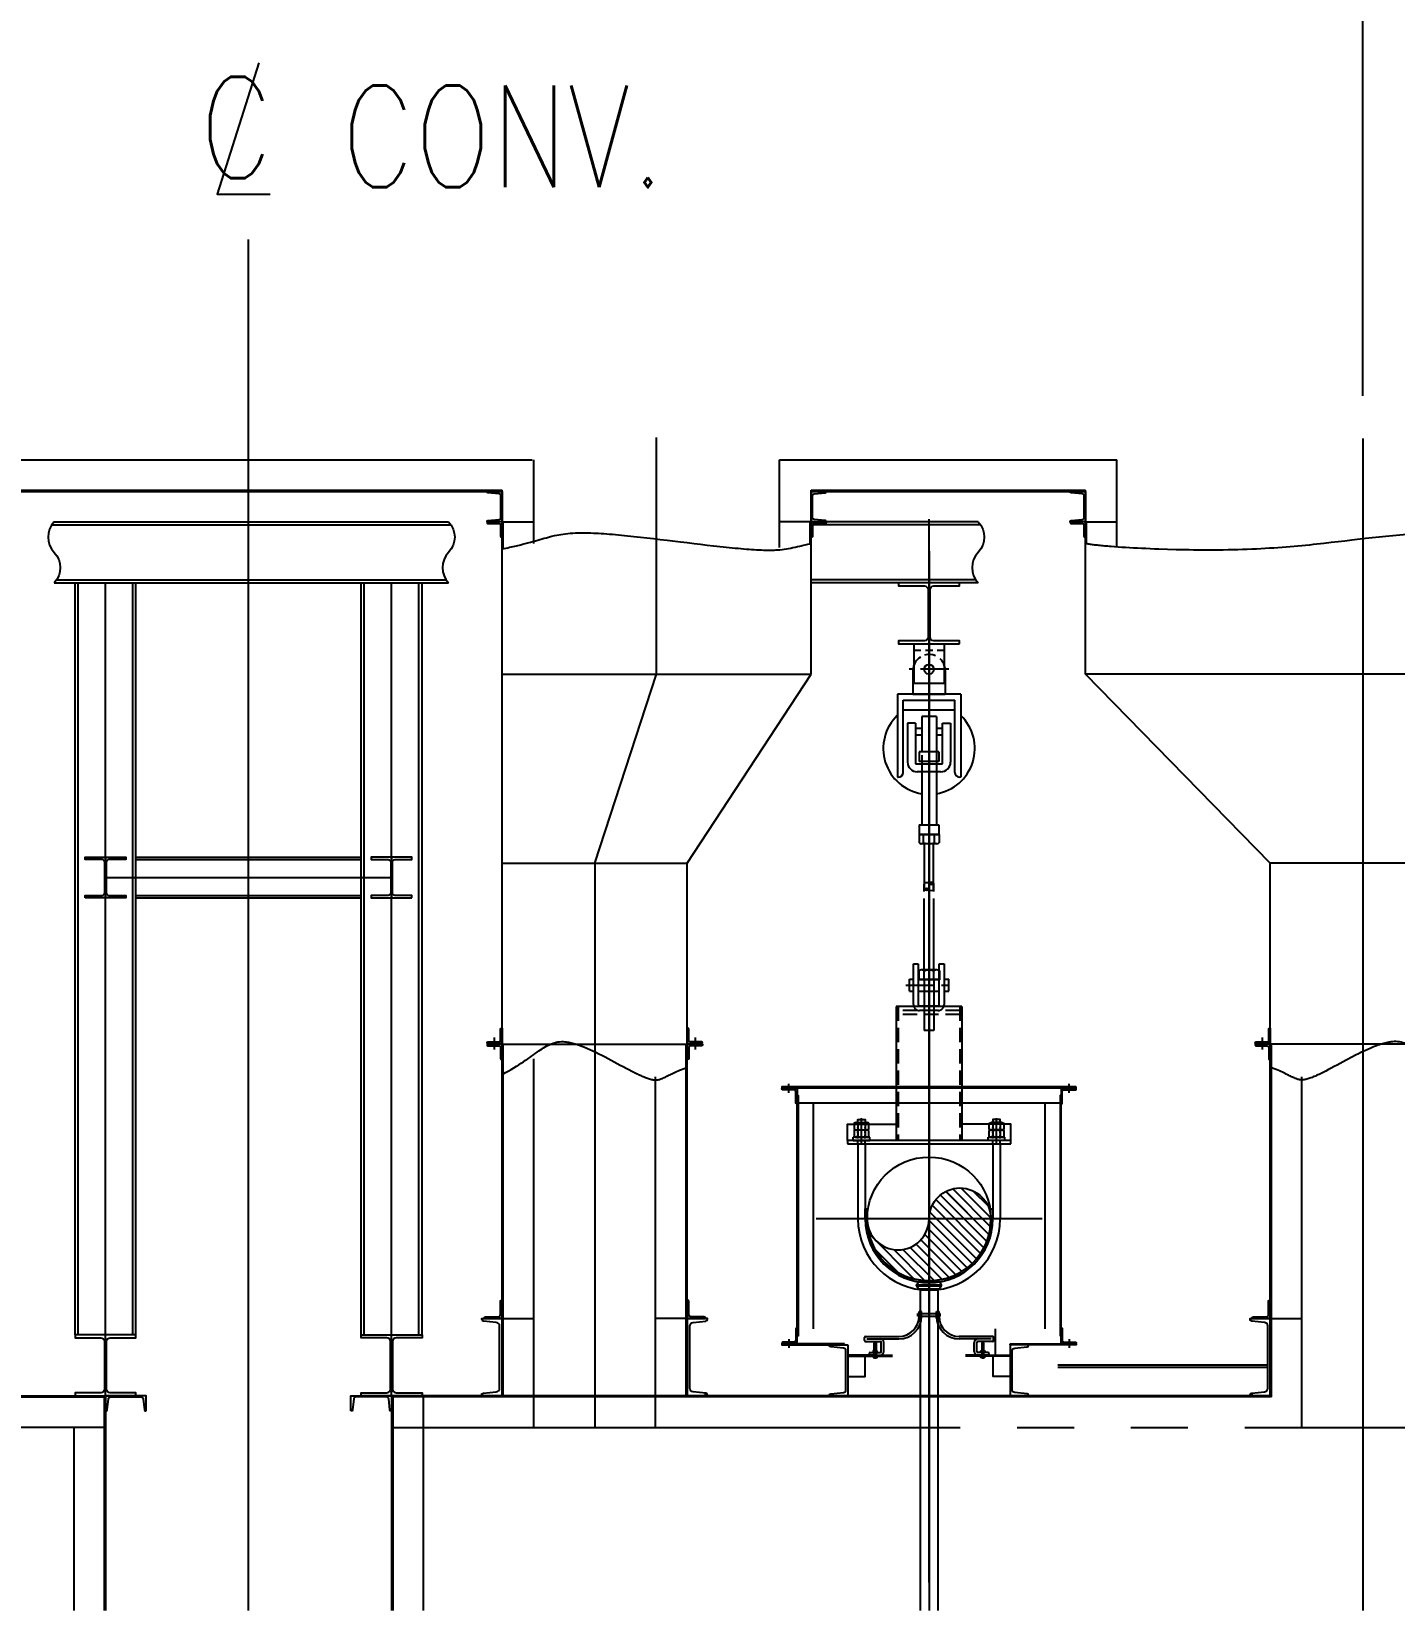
# Model space of a CAD drawing. Header units: millimetres. Extents: x 0 to 134087, y -49114 to 20834.
# Drawn here: x 87851 to 88689, y -39857 to -38886 of the extents above; entities that cross this region are included whole.
import ezdxf
from ezdxf.enums import TextEntityAlignment as Align

# ---------------------------------------------------------------- set-up
doc = ezdxf.new("R2010")
doc.units = ezdxf.units.MM
doc.header["$LTSCALE"] = 35
for name, pattern in [('CENTER', [7, 4, -1, 1, -1]), ('JNK-CENTER', [34, 30, -1.5, 1, -1.5]), ('JNK-HIDDEN', [3, 2, -1]), ('JNK-PHANTOM', [15, 10, -1, 1, -1, 1, -1]), ('PHA', [30, 20, -2, 2, -2, 2, -2])]:
    doc.linetypes.add(name, pattern=pattern)
for name, color, linetype in [('C', 1, 'CENTER'), ('CEN-R', 1, 'JNK-CENTER'), ('CON-C', 4, 'Continuous'), ('CON-G', 3, 'Continuous'), ('CON-W', 7, 'Continuous'), ('CON-Y', 2, 'Continuous'), ('CONT-Y', 2, 'Continuous'), ('Dim-W', 7, 'Continuous'), ('HID-Y', 2, 'JNK-HIDDEN'), ('PAN-W', 6, 'PHA'), ('PHA-M', 6, 'JNK-PHANTOM'), ('PHA-W', 7, 'JNK-PHANTOM'), ('REF-R', 2, 'JNK-PHANTOM'), ('rev-1', 2, 'Continuous'), ('STL-OBJT', 7, 'Continuous'), ('TXT-Y', 2, 'Continuous')]:
    doc.layers.add(name, color=color, linetype=linetype)
doc.layers.add('CONT-G', color=3, linetype='Continuous', lineweight=25)
doc.styles.add('SIMPLEX', font='simplex.shx', dxfattribs={"width": 0.8})

# ---------------------------------------------------------------- blocks, each defined once
blk = doc.blocks.new('pipesece')
at = {"layer": 'CON-W'}
blk.add_lwpolyline([(0.5, 0, 0.44), (0, 0, -0.44), (-0.5, 0, -0.44), (0, 0)], format="xyb", dxfattribs=at)
blk.add_lwpolyline([(-0.45, 0, 0.31383), (0, 0, 0.31383)], format="xyb", close=True, dxfattribs=at)
blk = doc.blocks.new('A$C59B53160')
at = {"layer": 'PHA-M'}
for p, q in [((-23.6, 235.8, -596.2), (-23.6, 659.9, -596.2)), ((23.6, 235.8, -596.2), (23.6, 659.9, -596.2)), ((38.4, 235.8, -596.2), (-38.4, 235.8, -596.2)), ((-50.8, 229.2, -596.2), (-50.8, 186.1, -596.2)), ((-50.8, 186.1, -596.2), (50.8, 186.1, -596.2)), ((-23.7, 186.1, -596.2), (-23.7, 229.2, -596.2)), ((-23.7, 186.1, -596.2), (-23.7, -63.4, -596.2)), ((23.7, 186.1, -596.2), (23.7, 229.2, -596.2)), ((23.7, 186.1, -596.2), (23.7, -63.4, -596.2)), ((50.8, 229.2, -596.2), (50.8, 186.1, -596.2)), ((-23.7, -63.4, -596.2), (23.7, -63.4, -596.2))]:
    blk.add_line(p, q, dxfattribs=at)
for centre, radius, start, end in [((-37.3, 218.6, -596.2), 17.2, 38.08711, 141.91289), ((0, 189.6, -596.2), 46.2, 59.10912, 120.89088), ((37.3, 218.6, -596.2), 17.2, 38.08711, 141.91289)]:
    blk.add_arc(centre, radius, start, end, dxfattribs=at)
at = {"layer": 'PHA-W', "xscale": 47.25751289335312, "yscale": 47.25751289335312, "zscale": 47.25751289335312}
blk.add_blockref('pipesece', (0, 659.9, -596.2), dxfattribs=at)
blk = doc.blocks.new('pipesec')
at = {"layer": 'CON-W'}
for p, q in [((0.121, 0.485), (0.485, 0.121)), ((0.244, 0.437), (0.437, 0.244)), ((0.248, 0.284), (0.499, 0.033)), ((0.23, 0.153), (0.489, -0.105)), ((0.247, 0.211), (0.498, -0.041)), ((0.012, 0), (0.36, -0.347)), ((0.075, 0.011), (0.394, -0.308)), ((0.126, 0.034), (0.425, -0.264)), ((0.169, 0.066), (0.451, -0.216)), ((0.204, 0.105), (0.473, -0.163)), ((-0.193, -0.092), (0.181, -0.466)), ((-0.156, -0.055), (0.232, -0.443)), ((-0.111, -0.026), (0.279, -0.415)), ((-0.056, -0.006), (0.321, -0.383)), ((-0.243, -0.191), (0.063, -0.496)), ((-0.223, -0.136), (0.125, -0.484)), ((-0.25, -0.258), (-0.008, -0.5)), ((-0.227, -0.355), (-0.105, -0.477))]:
    blk.add_line(p, q, dxfattribs=at)
blk.add_lwpolyline([(0, 0.5, -1), (0, 0, 1), (0, -0.5, 1)], format="xyb", dxfattribs=at)
blk = doc.blocks.new('A$C3B5754AF')
at = {"layer": 'CON-G'}
for p, q in [((-81.1, 32), (-27.5, 32)), ((-72.3, 28.6), (-72.3, -0.6)), ((-36.3, 28.6), (-36.3, -0.6)), ((-81.1, -4), (-27.5, -4)), ((-81.1, -4), (-27.5, -4)), ((-81.1, -40), (-27.5, -40)), ((-72.3, -7.4), (-72.3, -36.6)), ((-36.3, -7.4), (-36.3, -36.6))]:
    blk.add_line(p, q, dxfattribs=at)
for points in [[(-18.3, 28.6, 0.372659), (-36.3, 28.6, 0.186242), (-72.3, 28.6, 0.372659), (-90.3, 28.6), (-90.3, -0.6, 0.372659), (-72.3, -0.6, 0.186242), (-36.3, -0.6, 0.372659), (-18.3, -0.6)], [(-18.3, -7.4, 0.372659), (-36.3, -7.4, 0.186242), (-72.3, -7.4, 0.372659), (-90.3, -7.4), (-90.3, -36.6, 0.372659), (-72.3, -36.6, 0.186242), (-36.3, -36.6, 0.372659), (-18.3, -36.6)]]:
    blk.add_lwpolyline(points, format="xyb", close=True, dxfattribs=at)
blk = doc.blocks.new('A$C4ECB5571')
at = {"layer": 'CON-W', "color": 3}
for p, q in [((140, 128), (-188, 128)), ((-188, 64), (-188, 128)), ((-188, 64), (140, 64)), ((140, 64), (140, 128))]:
    blk.add_line(p, q, dxfattribs=at)
blk.add_lwpolyline([(-96, 416), (-96, 480), (48, 480), (48, 416)], dxfattribs=at)
at = {"layer": 'Dim-W', "color": 1}
for p, q in [((-24, 0), (-24, 501)), ((-24, 56), (-24, 480))]:
    blk.add_line(p, q, dxfattribs=at)
at = {"layer": 'HID-Y', "color": 2}
for points in [[(-96, 0), (-96, 320)], [(48, 0), (48, 320)]]:
    blk.add_lwpolyline(points, dxfattribs=at)
at = {"layer": 'CON-W', "xscale": 4, "yscale": 4, "zscale": 4}
blk.add_blockref('A$C3B5754AF', (193, 288), dxfattribs=at)
blk = doc.blocks.new('A$C31321E1F')
at = {"layer": 'C'}
blk.add_line((-114.5, 1150.4), (119.8, 1150.4), dxfattribs=at)
at = {"layer": 'CEN-R'}
for p, q in [((0, 1280.4), (0, -582.1)), ((397.9, 0), (-397.9, 0)), ((0, -450.9), (0, -555.9)), ((0, -450.9), (0, -555.9))]:
    blk.add_line(p, q, dxfattribs=at)
at = {"layer": 'CON-W', "color": 3}
for p, q in [((402.2, 386.2), (-402.2, 386.2)), ((-402.2, 386.2), (-402.2, 370.2)), ((-402.2, 370.2), (402.2, 370.2)), ((-350.2, 370.2), (-350.2, 0)), ((-314.2, 370.2), (-314.2, 0)), ((314.2, 370.2), (314.2, 0)), ((350.2, 370.2), (350.2, 0)), ((402.2, 370.2), (402.2, 386.2)), ((-314.2, 0), (-314.2, 50)), ((-314.2, 50), (-304.7, 50)), ((-304.7, 50), (-304.7, 0))]:
    blk.add_line(p, q, dxfattribs=at)
at = {"layer": 'CON-W'}
blk.add_line((-338.2, 370.2), (-314.2, 370.2), dxfattribs=at)
at = {"layer": 'CON-W', "color": 3}
for points in [[(-402.2, 386.2), (-402.2, 466.2), (-161.9, 466.2)], [(402.2, 386.2), (402.2, 466.2), (161.9, 466.2)], [(304.7, 0), (304.7, 50), (314.2, 50), (314.2, 0)]]:
    blk.add_lwpolyline(points, dxfattribs=at)
at = {"layer": 'CON-W'}
blk.add_circle((0, 0), 304.7, dxfattribs=at)
blk.add_circle((0, 0), 304.7, dxfattribs=at)
at = {"layer": 'CON-W', "color": 3}
for radius in [350.2, 314.2, 304.7]:
    blk.add_arc((0, 0), radius, 180, 0, dxfattribs=at)
at = {"layer": 'CONT-G'}
for p, q in [((-161.9, 1045.4), (-161.9, 386.2)), ((161.9, 1045.4), (-161.9, 1045.4)), ((161.9, 1045.4), (161.9, 386.2))]:
    blk.add_line(p, q, dxfattribs=at)
at = {"layer": 'HID-Y', "color": 2}
for p, q in [((-151.6, 1045.4), (-151.6, 386.2)), ((151.6, 1025.4), (-151.6, 1025.4)), ((151.6, 1045.4), (151.6, 386.2)), ((151.6, 1005.4), (-151.6, 1005.4))]:
    blk.add_line(p, q, dxfattribs=at)
at = {"layer": 'PAN-W'}
for p, q in [((-96.9, 1180.4), (-76.9, 1180.4)), ((-96.9, 1120.4), (-96.9, 1180.4)), ((-52.9, 1180.4), (50, 1180.4)), ((74, 1180.4), (96.9, 1180.4)), ((96.9, 1120.4), (96.9, 1180.4)), ((-96.9, 1120.4), (-76.9, 1120.4)), ((-52.9, 1120.4), (50, 1120.4)), ((74, 1120.4), (96.9, 1120.4))]:
    blk.add_line(p, q, dxfattribs=at)
blk.add_lwpolyline([(-52.9, 1055.4, 0.414214), (-46.9, 1049.4), (44, 1049.4, 0.414214), (50, 1055.4), (50, 1255.4), (74, 1255.4), (74, 1055.4, -0.414214), (44, 1025.4), (-46.9, 1025.4, -0.414214), (-76.9, 1055.4), (-76.9, 1255.4), (-52.9, 1255.4)], format="xyb", close=True, dxfattribs=at)
at = {"xscale": -609.4, "yscale": 609.4, "zscale": 609.4, "rotation": 90}
blk.add_blockref('pipesec', (0, 0), dxfattribs=at)
at = {"layer": 'CON-W', "yscale": 0.25, "zscale": 0.25}
for p, xscale in [((-326.2, 370.2), 0.25), ((326.2, 370.2), -0.25)]:
    blk.add_blockref('A$C4ECB5571', p, dxfattribs=dict(at, xscale=xscale))
blk = doc.blocks.new('SP-FE2')
at = {"color": 1, "linetype": 'CENTER'}
blk.add_line((97.4, -104.1), (-97.6, -104.1), dxfattribs=at)
at = {"layer": 'CEN-R'}
blk.add_line((0, 58), (0, -1229), dxfattribs=at)
at = {"layer": 'CON-Y'}
blk.add_circle((-0.1, -104.1), 23.8, dxfattribs=at)
for start, end in [(133.81816, 260.83148), (279.1699, 46.18184)]:
    blk.add_arc((0, -494.1), 225.5, start, end, dxfattribs=at)
at = {"layer": 'CONT-Y'}
for p, q in [((-75, 20.9), (-75, -173)), ((-75, 20.9), (75, 20.9)), ((75, 20.9), (75, -173)), ((-40.3, -11.3), (-75, -11.3)), ((18.1, -11.3), (-17.5, -11.3)), ((75, -11.3), (40, -11.3)), ((-79.5, -110.9), (-79.5, -226.9)), ((79.5, -110.9), (79.5, -226.9)), ((156.1, -226.9), (-156.1, -226.9)), ((-156.1, -226.9), (-156.1, -635.6)), ((-79.5, -226.9), (79.5, -226.9)), ((-75, -173), (75, -173)), ((156.1, -226.9), (156.1, -635.6)), ((-127.4, -255.9), (127.4, -255.9)), ((-127.4, -611.6), (-127.4, -255.9)), ((-127.4, -303.9), (127.4, -303.9)), ((127.4, -611.6), (127.4, -255.9)), ((-105.8, -370.1), (-105.8, -561)), ((-66.7, -370.1), (-105.8, -370.1)), ((-66.7, -370.1), (-66.7, -569.1)), ((35.9, -336.4), (-35.9, -336.4)), ((-35.9, -336.4), (-35.9, -510.3)), ((35.9, -336.4), (35.9, -510.3)), ((66.7, -569.1), (66.7, -370.1)), ((66.7, -370.1), (105.8, -370.1)), ((105.8, -370.1), (105.8, -561)), ((-66.7, -394), (-35.9, -394)), ((-66.7, -427.5), (-35.9, -427.5)), ((35.9, -394), (66.7, -394)), ((35.9, -427.5), (66.7, -427.5)), ((47.9, -510.3), (-47.9, -510.3)), ((-47.9, -510.3), (-47.9, -558.2)), ((-35.9, -526.6), (-35.9, -869)), ((35.9, -499), (35.9, -869)), ((47.9, -510.3), (47.9, -558.2)), ((-66.7, -569.1), (66.7, -569.1)), ((57.9, -608.9), (-57.9, -608.9)), ((47.9, -558.2), (-47.9, -558.2)), ((-35.9, -558.2), (-35.9, -569.1)), ((-35.9, -608.9), (-35.9, -869)), ((35.9, -558.2), (35.9, -569.1)), ((35.9, -608.9), (35.9, -869)), ((-156.1, -635.6), (-151.4, -635.6)), ((156.1, -635.6), (151.4, -635.6)), ((49, -916.9), (-49, -916.9)), ((-49, -916.9), (-49, -957.6)), ((-47.9, -869), (47.9, -869)), ((-47.9, -869), (-47.9, -916.9)), ((-47.9, -916.9), (47.9, -916.9)), ((-27, -957.6), (-27, -916.9)), ((27, -957.6), (27, -916.9)), ((47.9, -869), (47.9, -916.9)), ((49, -916.9), (49, -957.6)), ((38, -963.2), (-38, -963.2)), ((25.6, -963.2), (-25.6, -963.2)), ((-22.2, -1186.9), (-22.2, -963.2)), ((22.2, -1186.9), (22.2, -963.2))]:
    blk.add_line(p, q, dxfattribs=at)
for centre, radius, start, end in [((0, -110.9), 79.5, 146.99817, 180), ((0, -110.9), 79.5, 122.59536, 146.99817), ((0, -110.9), 79.5, 66.30972, 106.00822), ((0, -110.9), 79.5, 33.00183, 46.57738), ((0, -110.9), 79.5, 0, 33.00183), ((-151.4, -611.6), 24, 270, 0), ((-57.9, -561), 47.9, 180, 270), ((57.9, -561), 47.9, 270, 0), ((151.4, -611.6), 24, 180, 270), ((-38, -949.6), 13.6, 216.07813, 323.92187), ((0, -894.9), 68.3, 246.67488, 293.32512), ((38, -949.6), 13.6, 216.07813, 323.92187)]:
    blk.add_arc(centre, radius, start, end, dxfattribs=at)
blk.add_ellipse((-11.1, -1186.9), major_axis=(-11.1, 0), ratio=0.480082, dxfattribs=at)
blk.add_ellipse((11.1, -1186.9), major_axis=(11.1, 0), ratio=0.480082, start_param=3.141593, end_param=6.283185, dxfattribs=at)
blk = doc.blocks.new('A$C1C12395C')
at = {"layer": 'CEN-R'}
blk.add_line((0, 0), (0, 44.4), dxfattribs=at)
at = {"layer": 'CONT-G'}
for p, q in [((-61.1, 24.3), (-46.8, 44.4)), ((-61.1, 19.3), (-61.1, 24.3)), ((-61.1, 24.3), (61.1, 24.3)), ((-61.1, 19.3), (61.1, 19.3)), ((-61.1, 19.3), (-51, 5)), ((-44.4, 0), (-51, 5)), ((-51, 5), (51, 5)), ((-46.8, 44.4), (46.8, 44.4)), ((-44.4, 0), (44.4, 0)), ((44.4, 0), (51, 5)), ((61.1, 24.3), (46.8, 44.4)), ((61.1, 19.3), (51, 5)), ((61.1, 19.3), (61.1, 24.3))]:
    blk.add_line(p, q, dxfattribs=at)
blk = doc.blocks.new('seal boots-1')
at = {"layer": 'CEN-R'}
for p, q in [((-265, -146.2), (-265, -233.6)), ((265, -146.2), (265, -233.6))]:
    blk.add_line(p, q, dxfattribs=at)
at = {"layer": 'CON-C'}
for p, q in [((-55, -22.9), (-55, -10.4)), ((-55, -10.4), (55, -10.4)), ((-55, -22.9), (55, -22.9)), ((55, -22.9), (55, -10.4))]:
    blk.add_line(p, q, dxfattribs=at)
at = {"layer": 'CON-G'}
for p, q in [((-49, -23), (-49, 0)), ((-36.5, 0), (-49, 0)), ((-36.5, -35.5), (-36.5, 0)), ((36.5, -35.5), (36.5, 0)), ((36.5, 0), (49, 0)), ((49, -23), (49, 0)), ((-318, -143), (-318, -128)), ((-313, -123), (-149, -123)), ((-313, -148), (-240, -148)), ((-305.5, -135.5), (-149, -135.5)), ((-235, -197.4), (-235, -153)), ((-222.5, -197.4), (-222.5, -153)), ((313, -123), (149, -123)), ((305.5, -135.5), (149, -135.5)), ((222.5, -197.4), (222.5, -153)), ((235, -197.4), (235, -153)), ((313, -148), (240, -148)), ((318, -143), (318, -128)), ((-260, -214.9), (-400, -214.9)), ((-290, -202.4), (-240, -202.4)), ((-272.4, -192.4), (-257.6, -192.4)), ((-272.4, -202.4), (-257.6, -202.4)), ((-257.6, -226.9), (-272.4, -226.9)), ((-260, -155.9), (-270, -155.9)), ((-270, -193.3), (-270, -201.5)), ((-260, -193.3), (-260, -201.5)), ((290, -202.4), (240, -202.4)), ((272.4, -192.4), (257.6, -192.4)), ((272.4, -202.4), (257.6, -202.4)), ((257.6, -226.9), (272.4, -226.9)), ((260, -155.9), (270, -155.9)), ((260, -193.3), (260, -201.5)), ((260, -214.9), (400, -214.9)), ((270, -193.3), (270, -201.5))]:
    blk.add_line(p, q, dxfattribs=at)
at = {"layer": 'CON-G', "color": 7}
for points in [[(-270, -216.6), (-269, -214.9), (-269, -154.9)], [(-260, -216.6), (-261, -214.9), (-261, -154.9)], [(260, -216.6), (261, -214.9), (261, -154.9)], [(270, -216.6), (269, -214.9), (269, -154.9)]]:
    blk.add_lwpolyline(points, dxfattribs=at)
at = {"layer": 'CON-G'}
for points in [[(-270, -226), (-270, -155.9), (-269, -154.9), (-261, -154.9), (-260, -155.9), (-260, -226)], [(270, -226), (270, -155.9), (269, -154.9), (261, -154.9), (260, -155.9), (260, -226)], [(-400, -219.9), (-180, -219.9)], [(-400, -319.9), (-315, -319.9), (-315, -219.9)], [(400, -219.9), (180, -219.9)], [(400, -319.9), (315, -319.9), (315, -219.9)]]:
    blk.add_lwpolyline(points, dxfattribs=at)
for points in [[(-295, -207.4), (-295, -209.9, 0.414214), (-290, -214.9), (-180, -214.9)], [(295, -207.4), (295, -209.9, -0.414214), (290, -214.9), (180, -214.9)]]:
    blk.add_lwpolyline(points, format="xyb", dxfattribs=at)
for points in [[(-255, -193.3, 0.372659), (-260, -193.3, 0.186242), (-270, -193.3, 0.372659), (-275, -193.3), (-275, -201.5, 0.372659), (-270, -201.5, 0.186242), (-260, -201.5, 0.372659), (-255, -201.5)], [(-275, -226, 0.372659), (-270, -226, 0.186242), (-260, -226, 0.372659), (-255, -226), (-255, -219.9), (-275, -219.9)], [(255, -193.3, -0.372659), (260, -193.3, -0.186242), (270, -193.3, -0.372659), (275, -193.3), (275, -201.5, -0.372659), (270, -201.5, -0.186242), (260, -201.5, -0.372659), (255, -201.5)], [(275, -226, -0.372659), (270, -226, -0.186242), (260, -226, -0.372659), (255, -226), (255, -219.9), (275, -219.9)]]:
    blk.add_lwpolyline(points, format="xyb", close=True, dxfattribs=at)
for centre, radius, start, end in [((-149, -23), 100, 270, 0), ((-149, -23), 112.5, 270, 0), ((149, -23), 112.5, 180, 270), ((149, -23), 100, 180, 270), ((-313, -128), 5, 90, 180), ((-313, -143), 5, 180, 270), ((-240, -153), 17.5, 0, 90), ((-240, -153), 5, 0, 90), ((240, -153), 17.5, 90, 180), ((240, -153), 5, 90, 180), ((313, -128), 5, 0, 90), ((313, -143), 5, 270, 0), ((-290, -207.4), 5, 90, 180), ((-240, -197.4), 5, 270, 0), ((-240, -197.4), 17.5, 270, 0), ((240, -197.4), 17.5, 180, 270), ((240, -197.4), 5, 180, 270), ((290, -207.4), 5, 0, 90)]:
    blk.add_arc(centre, radius, start, end, dxfattribs=at)
at = {"layer": 'CONT-G'}
for points in [[(-400, -164.9), (-400, -414.9), (-490, -414.9), (-490, -411.9, -0.388879), (-483.6, -404.9), (-421.8, -399.5, 0.388879), (-409, -385.5), (-409, -194.3, 0.388879), (-421.8, -180.3), (-483.6, -174.9, -0.388879), (-490, -167.9), (-490, -164.9)], [(400, -164.9), (400, -414.9), (490, -414.9), (490, -411.9, 0.388879), (483.6, -404.9), (421.8, -399.5, -0.388879), (409, -385.5), (409, -194.3, -0.388879), (421.8, -180.3), (483.6, -174.9, 0.388879), (490, -167.9), (490, -164.9)]]:
    blk.add_lwpolyline(points, format="xyb", close=True, dxfattribs=at)
at = {"layer": 'PHA-M'}
blk.add_line((325, -84.9), (325, -214.9), dxfattribs=at)
blk = doc.blocks.new('cl-mark')
at = {"layer": 'CON-Y'}
blk.add_lwpolyline([(0.508, 1.608), (-0.513, -1.624), (0.786, -1.624)], dxfattribs=at)
at = {"layer": 'CON-Y', "style": 'SIMPLEX', "width": 0.8}
blk.add_text('C', height=2.5, dxfattribs=at).set_placement((-0.047, 0.017), align=Align.MIDDLE)

msp = doc.modelspace()

# ---------------------------------------------------------------- linework, layer by layer
at = {"layer": 'CEN-R'}
for p, q in [((87984.2844, -39857.0393), (87984.2844, -39013.67)), ((88235.4094, -39281.238), (88235.4094, -39135.6543)), ((88669.9094, -39136.1968), (88669.9094, -39857.0393)), ((88403.0344, -39837.8063), (88403.0344, -39185.7991)), ((88403.0344, -39839.8047), (88403.0344, -39187.488)), ((88403.0344, -39205.488), (88403.0344, -39551.113)), ((87896.2844, -39725.738), (87896.2844, -39224.988)), ((88072.2844, -39725.738), (88072.2844, -39224.988)), ((88403.0344, -39224.238), (88403.0344, -39543.613)), ((88197.2844, -39397.488), (88235.4094, -39281.238)), ((87896.2844, -39393.738), (87896.2844, -39418.738)), ((88072.2844, -39393.738), (88072.2844, -39418.738)), ((88197.2844, -39397.488), (88197.2844, -39744.488)), ((87896.2844, -39406.238), (88072.2844, -39406.238)), ((88316.7844, -39538.613), (88316.7844, -39533.113)), ((88489.2844, -39538.613), (88489.2844, -39533.113)), ((88403.0344, -39546.688), (88403.0344, -39685.7913)), ((88472.5844, -39616.238), (88333.4844, -39616.238)), ((88403.0344, -39659.8818), (88403.0344, -39857.0393)), ((88316.7844, -39690.113), (88316.7844, -39695.613)), ((88489.2844, -39690.113), (88489.2844, -39695.613))]:
    msp.add_line(p, q, dxfattribs=at)
at = {"layer": 'CON-G'}
for p, q in [((87828.1594, -39167.988), (88140.4094, -39167.988)), ((87837.5344, -39168.738), (88131.0344, -39168.738)), ((88140.4094, -39187.488), (88140.4094, -39167.988)), ((88330.4094, -39167.988), (88499.2844, -39167.988)), ((88330.4094, -39187.488), (88330.4094, -39167.988)), ((88330.4094, -39168.738), (88490.7903, -39168.738)), ((88499.2844, -39187.488), (88499.2844, -39167.988)), ((87863.1535, -39189.363), (88108.8952, -39189.363)), ((87864.6473, -39187.488), (88107.4014, -39187.488)), ((88140.4094, -39187.488), (88141.0344, -39187.488)), ((88140.4094, -39281.238), (88140.4094, -39187.488)), ((88140.4094, -39187.488), (88141.0344, -39187.488)), ((88141.0344, -39203.8975), (88141.0344, -39187.488)), ((88330.4094, -39187.488), (88329.7844, -39187.488)), ((88329.7844, -39200.9891), (88329.7844, -39187.488)), ((88330.4094, -39187.488), (88329.7844, -39187.488)), ((88433.2601, -39187.488), (88330.4094, -39187.488)), ((88330.4094, -39281.238), (88330.4094, -39187.488)), ((88434.7539, -39189.363), (88330.4094, -39189.363)), ((88499.2844, -39187.488), (88499.9094, -39187.488)), ((88499.2844, -39187.488), (88499.9094, -39187.488)), ((88499.2844, -39281.238), (88499.2844, -39187.488)), ((88499.9094, -39200.9891), (88499.9094, -39187.488)), ((87864.6473, -39224.988), (88107.4014, -39224.988)), ((87866.1411, -39223.113), (88105.9076, -39223.113)), ((88431.7663, -39223.113), (88330.4094, -39223.113)), ((88433.2601, -39224.988), (88330.4094, -39224.988)), ((88140.4094, -39397.488), (88140.4094, -39281.238)), ((88140.4094, -39281.238), (88330.4094, -39281.238)), ((88254.1594, -39397.488), (88330.4094, -39281.238)), ((88840.5344, -39281.238), (88499.2844, -39281.238)), ((88613.0344, -39397.488), (88499.2844, -39281.238)), ((88140.4094, -39725.738), (88140.4094, -39397.488)), ((88140.4094, -39397.488), (88254.1594, -39397.488)), ((88254.1594, -39725.738), (88254.1594, -39397.488)), ((88613.0344, -39725.738), (88613.0344, -39397.488)), ((88726.7844, -39397.488), (88613.0344, -39397.488)), ((88135.4094, -39504.561), (88135.4094, -39511.9207)), ((88259.1594, -39504.561), (88259.1594, -39511.9207)), ((88608.0344, -39504.561), (88608.0344, -39511.9207)), ((88140.4094, -39508.738), (88254.1594, -39508.738)), ((88141.0344, -39725.738), (88141.0344, -39508.738)), ((88253.5344, -39725.738), (88253.5344, -39508.738)), ((88726.7844, -39508.738), (88613.0344, -39508.738)), ((88613.6594, -39725.738), (88613.6594, -39508.738)), ((88611.9094, -39706.238), (88482.2844, -39706.238)), ((88611.9094, -39707.5505), (88482.2844, -39707.5505)), ((87355.5344, -39724.988), (87896.2844, -39724.988)), ((87355.5344, -39725.738), (87896.2844, -39725.738)), ((87895.5344, -39724.988), (87895.5344, -39857.0393)), ((87896.2844, -39724.988), (87896.2844, -39857.0393)), ((88072.2844, -39724.988), (88072.2844, -39857.0393)), ((88613.6594, -39724.988), (88072.2844, -39724.988)), ((88613.6594, -39725.738), (88072.2844, -39725.738)), ((88073.0344, -39724.988), (88073.0344, -39857.0393)), ((88127.9094, -39724.988), (88127.9094, -39723.563)), ((88127.9094, -39724.988), (88127.9094, -39723.563)), ((88265.4094, -39724.988), (88265.4094, -39723.563)), ((88265.4094, -39724.988), (88265.4094, -39723.563)), ((88349.7844, -39724.988), (88349.7844, -39725.738)), ((88601.7844, -39724.988), (88601.7844, -39723.563))]:
    msp.add_line(p, q, dxfattribs=at)
for points in [[(88140.4094, -39168.738), (88140.4094, -39187.488), (88131.0344, -39187.488), (88131.0344, -39187.1853, -0.38887873), (88131.605, -39186.5627), (88138.4559, -39185.9633, 0.38887873), (88139.5969, -39184.718), (88139.5969, -39171.508, 0.38887873), (88138.4559, -39170.2628), (88131.605, -39169.6634, -0.38887873), (88131.0344, -39169.0408), (88131.0344, -39168.738)], [(88330.4094, -39168.738), (88330.4094, -39187.488), (88339.7844, -39187.488), (88339.7844, -39187.1853, 0.38887873), (88339.2139, -39186.5627), (88332.363, -39185.9633, -0.38887873), (88331.2219, -39184.718), (88331.2219, -39171.508, -0.38887873), (88332.363, -39170.2628), (88339.2139, -39169.6634, 0.38887873), (88339.7844, -39169.0408), (88339.7844, -39168.738)], [(88499.2844, -39168.738), (88499.2844, -39187.488), (88489.9094, -39187.488), (88489.9094, -39187.1853, -0.38887873), (88490.48, -39186.5627), (88497.3309, -39185.9633, 0.38887873), (88498.4719, -39184.718), (88498.4719, -39171.508, 0.38887873), (88497.3309, -39170.2628), (88490.48, -39169.6634, -0.38887873), (88489.9094, -39169.0408), (88489.9094, -39168.738)], [(88131.0344, -39187.488), (88131.0344, -39187.9255, 0.41421356), (88131.5969, -39188.488), (88138.5344, -39188.488, -0.41421356), (88139.4094, -39189.363), (88139.4094, -39196.3005, 0.41421356), (88139.9719, -39196.863), (88140.4094, -39196.863), (88140.4094, -39187.488)], [(88339.7844, -39187.488), (88339.7844, -39187.9255, -0.41421356), (88339.2219, -39188.488), (88332.2844, -39188.488, 0.41421356), (88331.4094, -39189.363), (88331.4094, -39196.3005, -0.41421356), (88330.8469, -39196.863), (88330.4094, -39196.863), (88330.4094, -39187.488)], [(88489.9094, -39187.488), (88489.9094, -39187.9255, 0.41421356), (88490.4719, -39188.488), (88497.4094, -39188.488, -0.41421356), (88498.2844, -39189.363), (88498.2844, -39196.3005, 0.41421356), (88498.8469, -39196.863), (88499.2844, -39196.863), (88499.2844, -39187.488)], [(88421.7844, -39262.488), (88421.7844, -39260.613), (88405.9094, -39260.613, -0.41421356), (88403.6594, -39258.363), (88403.6594, -39229.113, -0.41421356), (88405.9094, -39226.863), (88421.7844, -39226.863), (88421.7844, -39224.988), (88384.2844, -39224.988), (88384.2844, -39226.863), (88400.1594, -39226.863, -0.41421356), (88402.4094, -39229.113), (88402.4094, -39258.363, -0.41421356), (88400.1594, -39260.613), (88384.2844, -39260.613), (88384.2844, -39262.488)], [(88131.0344, -39508.363), (88131.0344, -39507.9255, -0.41421356), (88131.5969, -39507.363), (88138.5344, -39507.363, 0.41421356), (88139.4094, -39506.488), (88139.4094, -39499.5505, -0.41421356), (88139.9719, -39498.988), (88140.4094, -39498.988), (88140.4094, -39508.363)], [(88263.5344, -39508.363), (88263.5344, -39507.9255, 0.41421356), (88262.9719, -39507.363), (88256.0344, -39507.363, -0.41421356), (88255.1594, -39506.488), (88255.1594, -39499.5505, 0.41421356), (88254.5969, -39498.988), (88254.1594, -39498.988), (88254.1594, -39508.363)], [(88603.6594, -39508.363), (88603.6594, -39507.9255, -0.41421356), (88604.2219, -39507.363), (88611.1594, -39507.363, 0.41421356), (88612.0344, -39506.488), (88612.0344, -39499.5505, -0.41421356), (88612.5969, -39498.988), (88613.0344, -39498.988), (88613.0344, -39508.363)], [(88131.0344, -39508.738), (88131.0344, -39509.1755, 0.41421356), (88131.5969, -39509.738), (88138.5344, -39509.738, -0.41421356), (88139.4094, -39510.613), (88139.4094, -39517.5505, 0.41421356), (88139.9719, -39518.113), (88140.4094, -39518.113), (88140.4094, -39508.738)], [(88263.5344, -39508.738), (88263.5344, -39509.1755, -0.41421356), (88262.9719, -39509.738), (88256.0344, -39509.738, 0.41421356), (88255.1594, -39510.613), (88255.1594, -39517.5505, -0.41421356), (88254.5969, -39518.113), (88254.1594, -39518.113), (88254.1594, -39508.738)], [(88603.6594, -39508.738), (88603.6594, -39509.1755, 0.41421356), (88604.2219, -39509.738), (88611.1594, -39509.738, -0.41421356), (88612.0344, -39510.613), (88612.0344, -39517.5505, 0.41421356), (88612.5969, -39518.113), (88613.0344, -39518.113), (88613.0344, -39508.738)], [(88321.7844, -39535.988), (88321.7844, -39545.363), (88321.5344, -39545.363, -0.41421356), (88321.0344, -39544.863), (88321.0344, -39537.8005, 0.41421356), (88319.9719, -39536.738), (88312.9094, -39536.738, -0.41421356), (88312.4094, -39536.238), (88312.4094, -39535.988)], [(88484.2844, -39535.988), (88484.2844, -39545.363), (88484.5344, -39545.363, 0.41421356), (88485.0344, -39544.863), (88485.0344, -39537.8005, -0.41421356), (88486.0969, -39536.738), (88493.1594, -39536.738, 0.41421356), (88493.6594, -39536.238), (88493.6594, -39535.988)], [(88140.4094, -39677.488), (88129.1594, -39677.488), (88129.1594, -39677.238, -0.41421356), (88130.0344, -39676.363), (88138.0344, -39676.363, 0.41421356), (88139.2844, -39675.113), (88139.2844, -39667.113, -0.41421356), (88140.1594, -39666.238), (88140.4094, -39666.238)], [(88140.4094, -39677.488), (88129.1594, -39677.488), (88129.1594, -39677.238, -0.41421356), (88130.0344, -39676.363), (88138.0344, -39676.363, 0.41421356), (88139.2844, -39675.113), (88139.2844, -39667.113, -0.41421356), (88140.1594, -39666.238), (88140.4094, -39666.238)], [(88254.1594, -39677.488), (88265.4094, -39677.488), (88265.4094, -39677.238, 0.41421356), (88264.5344, -39676.363), (88256.5344, -39676.363, -0.41421356), (88255.2844, -39675.113), (88255.2844, -39667.113, 0.41421356), (88254.4094, -39666.238), (88254.1594, -39666.238)], [(88254.1594, -39677.488), (88265.4094, -39677.488), (88265.4094, -39677.238, 0.41421356), (88264.5344, -39676.363), (88256.5344, -39676.363, -0.41421356), (88255.2844, -39675.113), (88255.2844, -39667.113, 0.41421356), (88254.4094, -39666.238), (88254.1594, -39666.238)], [(88613.0344, -39677.488), (88601.7844, -39677.488), (88601.7844, -39677.238, -0.41421356), (88602.6594, -39676.363), (88610.6594, -39676.363, 0.41421356), (88611.9094, -39675.113), (88611.9094, -39667.113, -0.41421356), (88612.7844, -39666.238), (88613.0344, -39666.238)], [(88140.4094, -39677.488), (88140.4094, -39724.988), (88127.9094, -39724.988), (88127.9094, -39724.4321, -0.38887873), (88128.9364, -39723.3114), (88136.7305, -39722.6295, 0.38887873), (88138.7844, -39720.3881), (88138.7844, -39682.088, 0.38887873), (88136.7305, -39679.8465), (88128.9364, -39679.1646, -0.38887873), (88127.9094, -39678.0439), (88127.9094, -39677.488)], [(88140.4094, -39677.488), (88140.4094, -39724.988), (88127.9094, -39724.988), (88127.9094, -39724.4321, -0.38887873), (88128.9364, -39723.3114), (88136.7305, -39722.6295, 0.38887873), (88138.7844, -39720.3881), (88138.7844, -39682.088, 0.38887873), (88136.7305, -39679.8465), (88128.9364, -39679.1646, -0.38887873), (88127.9094, -39678.0439), (88127.9094, -39677.488)], [(88254.1594, -39677.488), (88254.1594, -39724.988), (88266.6594, -39724.988), (88266.6594, -39724.4321, 0.38887873), (88265.6325, -39723.3114), (88257.8383, -39722.6295, -0.38887873), (88255.7844, -39720.3881), (88255.7844, -39682.088, -0.38887873), (88257.8383, -39679.8465), (88265.6325, -39679.1646, 0.38887873), (88266.6594, -39678.0439), (88266.6594, -39677.488)], [(88254.1594, -39677.488), (88254.1594, -39724.988), (88266.6594, -39724.988), (88266.6594, -39724.4321, 0.38887873), (88265.6325, -39723.3114), (88257.8383, -39722.6295, -0.38887873), (88255.7844, -39720.3881), (88255.7844, -39682.088, -0.38887873), (88257.8383, -39679.8465), (88265.6325, -39679.1646, 0.38887873), (88266.6594, -39678.0439), (88266.6594, -39677.488)], [(88613.0344, -39677.488), (88613.0344, -39724.988), (88600.5344, -39724.988), (88600.5344, -39724.4321, -0.38887873), (88601.5614, -39723.3114), (88609.3555, -39722.6295, 0.38887873), (88611.4094, -39720.3881), (88611.4094, -39682.088, 0.38887873), (88609.3555, -39679.8465), (88601.5614, -39679.1646, -0.38887873), (88600.5344, -39678.0439), (88600.5344, -39677.488)], [(87915.0344, -39724.988), (87915.0344, -39723.113), (87899.1594, -39723.113, -0.41421356), (87896.9094, -39720.863), (87896.9094, -39691.613, -0.41421356), (87899.1594, -39689.363), (87915.0344, -39689.363), (87915.0344, -39687.488), (87877.5344, -39687.488), (87877.5344, -39689.363), (87893.4094, -39689.363, -0.41421356), (87895.6594, -39691.613), (87895.6594, -39720.863, -0.41421356), (87893.4094, -39723.113), (87877.5344, -39723.113), (87877.5344, -39724.988)], [(88053.5344, -39724.988), (88053.5344, -39723.113), (88069.4094, -39723.113, 0.41421356), (88071.6594, -39720.863), (88071.6594, -39691.613, 0.41421356), (88069.4094, -39689.363), (88053.5344, -39689.363), (88053.5344, -39687.488), (88091.0344, -39687.488), (88091.0344, -39689.363), (88075.1594, -39689.363, 0.41421356), (88072.9094, -39691.613), (88072.9094, -39720.863, 0.41421356), (88075.1594, -39723.113), (88091.0344, -39723.113), (88091.0344, -39724.988)], [(88321.7844, -39692.738), (88321.7844, -39683.363), (88321.5344, -39683.363, 0.41421356), (88321.0344, -39683.863), (88321.0344, -39690.9255, -0.41421356), (88319.9719, -39691.988), (88312.9094, -39691.988, 0.41421356), (88312.4094, -39692.488), (88312.4094, -39692.738)], [(88484.2844, -39692.738), (88484.2844, -39683.363), (88484.5344, -39683.363, -0.41421356), (88485.0344, -39683.863), (88485.0344, -39690.9255, 0.41421356), (88486.0969, -39691.988), (88493.1594, -39691.988, -0.41421356), (88493.6594, -39692.488), (88493.6594, -39692.738)]]:
    msp.add_lwpolyline(points, format="xyb", close=True, dxfattribs=at)
for points in [[(88493.6594, -39534.988), (88312.4094, -39534.988), (88312.4094, -39535.613), (88493.6594, -39535.613)], [(88322.4094, -39688.363), (88321.7844, -39688.363), (88321.7844, -39540.363), (88322.4094, -39540.363)], [(88483.6594, -39688.363), (88484.2844, -39688.363), (88484.2844, -39540.363), (88483.6594, -39540.363)], [(88351.0344, -39693.113), (88312.4094, -39693.113), (88312.4094, -39693.738), (88351.0344, -39693.738)], [(88453.0344, -39693.113), (88493.6594, -39693.113), (88493.6594, -39693.738), (88453.0344, -39693.738)]]:
    msp.add_lwpolyline(points, close=True, dxfattribs=at)
for points in [[(87921.2844, -39734.363), (87921.2844, -39724.988), (87896.2844, -39724.988), (87896.2844, -39734.363), (87896.6378, -39734.363, 0.38386404), (87897.3215, -39733.7474), (87898.0326, -39726.9818, -0.38386404), (87899.4001, -39725.7505), (87918.1688, -39725.7505, -0.38386404), (87919.5362, -39726.9818), (87920.2473, -39733.7474, 0.38386404), (87920.9311, -39734.363), (87921.2844, -39734.363)], [(88047.2844, -39734.363), (88047.2844, -39724.988), (88072.2844, -39724.988), (88072.2844, -39734.363), (88071.9311, -39734.363, -0.38386404), (88071.2473, -39733.7474), (88070.5362, -39726.9818, 0.38386404), (88069.1688, -39725.7505), (88050.4001, -39725.7505, 0.38386404), (88049.0326, -39726.9818), (88048.3215, -39733.7474, -0.38386404), (88047.6378, -39734.363), (88047.2844, -39734.363)]]:
    msp.add_lwpolyline(points, format="xyb", dxfattribs=at)
msp.add_circle((88403.0344, -39616.238), 38.0875, dxfattribs=at)
at = {"layer": 'CON-Y'}
for p, q in [((88669.9094, -39109.9139), (88669.9094, -38706.5161)), ((87877.5344, -39687.488), (87877.5344, -39224.988)), ((87879.5344, -39687.488), (87879.5344, -39224.988)), ((87913.0344, -39687.488), (87913.0344, -39224.988)), ((87915.0344, -39687.488), (87915.0344, -39224.988)), ((88053.5344, -39687.488), (88053.5344, -39224.988)), ((88055.5344, -39687.488), (88055.5344, -39224.988)), ((88089.0344, -39687.488), (88089.0344, -39224.988)), ((88091.0344, -39687.488), (88091.0344, -39224.988)), ((87915.0344, -39393.738), (88053.5344, -39393.738)), ((87915.0344, -39395.238), (88053.5344, -39395.238)), ((87915.0344, -39417.238), (88053.5344, -39417.238)), ((87915.0344, -39418.738), (88053.5344, -39418.738))]:
    msp.add_line(p, q, dxfattribs=at)
for points in [[(87883.7844, -39418.738), (87883.7844, -39417.238), (87894.1594, -39417.238, 0.41421356), (87895.7844, -39415.613), (87895.7844, -39396.863, 0.41421356), (87894.1594, -39395.238), (87883.7844, -39395.238), (87883.7844, -39393.738), (87908.7844, -39393.738), (87908.7844, -39395.238), (87898.4094, -39395.238, 0.41421356), (87896.7844, -39396.863), (87896.7844, -39415.613, 0.41421356), (87898.4094, -39417.238), (87908.7844, -39417.238), (87908.7844, -39418.738)], [(88084.7844, -39418.738), (88084.7844, -39417.238), (88074.4094, -39417.238, -0.41421356), (88072.7844, -39415.613), (88072.7844, -39396.863, -0.41421356), (88074.4094, -39395.238), (88084.7844, -39395.238), (88084.7844, -39393.738), (88059.7844, -39393.738), (88059.7844, -39395.238), (88070.1594, -39395.238, -0.41421356), (88071.7844, -39396.863), (88071.7844, -39415.613, -0.41421356), (88070.1594, -39417.238), (88059.7844, -39417.238), (88059.7844, -39418.738)]]:
    msp.add_lwpolyline(points, format="xyb", close=True, dxfattribs=at)
at = {"layer": 'CONT-G'}
msp.add_lwpolyline([(88408.5907, -39857.0393), (88408.5907, -39659.8818), (88397.4782, -39659.8818), (88397.4782, -39857.0393)], dxfattribs=at)
at = {"layer": 'Dim-W'}
for points in [[(87864.6473, -39187.488, 0.4), (87864.6473, -39206.238, -0.4), (87864.6473, -39224.988, -0.4)], [(88107.4014, -39187.488, -0.4), (88107.4014, -39206.238, 0.4), (88107.4014, -39224.988, 0.4)], [(88433.2601, -39187.488, -0.4), (88433.2601, -39206.238, 0.4), (88433.2601, -39224.988, 0.4)]]:
    msp.add_lwpolyline(points, format="xyb", dxfattribs=at)
at = {"layer": 'PHA-M'}
for p, q in [((87808.7844, -39149.238), (88159.7844, -39149.238)), ((88159.7844, -39200.7112), (88159.7844, -39149.238)), ((88311.0344, -39149.238), (88518.6594, -39149.238)), ((88311.0344, -39203.163), (88311.0344, -39149.238)), ((88518.6594, -39203.163), (88518.6594, -39149.238)), ((88141.0344, -39187.488), (88159.7844, -39187.488)), ((88329.7844, -39187.488), (88311.0344, -39187.488)), ((88499.9094, -39187.488), (88518.6594, -39187.488)), ((88159.7844, -39744.488), (88159.7844, -39517.7794)), ((88234.7844, -39744.488), (88234.7844, -39528.8285)), ((88632.4094, -39744.488), (88632.4094, -39528.8285)), ((88140.4094, -39677.488), (88159.7844, -39677.488)), ((88140.4094, -39677.488), (88159.7844, -39677.488)), ((88254.1594, -39677.488), (88234.7844, -39677.488)), ((88254.1594, -39677.488), (88234.7844, -39677.488)), ((88613.0344, -39677.488), (88632.4094, -39677.488)), ((88091.7844, -39724.988), (88091.7844, -39857.0393)), ((87896.2844, -39744.488), (86701.7844, -39744.488)), ((87876.7844, -39744.488), (87876.7844, -39857.0393)), ((88072.2844, -39744.488), (89266.7844, -39744.488))]:
    msp.add_line(p, q, dxfattribs=at)
at = {"layer": 'PHA-W'}
for points, knots in [([(88140.4094, -39204.0598), (88165.9818, -39199.0414), (88176.783, -39186.8212), (88305.0248, -39209.363), (88319.7966, -39202.9095), (88330.4094, -39200.8693)], [0, 0, 0, 0, 471.13627983, 1147.24364573, 1404.41825821, 1404.41825821, 1404.41825821, 1404.41825821]), ([(88840.5344, -39204.0598), (88814.962, -39199.0414), (88690.4109, -39186.8212), (88632.1691, -39209.363), (88509.8973, -39202.9095), (88499.2844, -39200.8693)], [0, 0, 0, 0, 471.13627983, 1147.24364573, 1404.41825821, 1404.41825821, 1404.41825821, 1404.41825821]), ([(88140.4094, -39527.2333), (88161.1982, -39516.7205), (88173.527, -39492.9297), (88234.9892, -39538.441), (88240.5381, -39528.0889), (88254.1594, -39522.9305)], [0, 0, 0, 0, 527.46562608, 1193.67754373, 1535.04325839, 1535.04325839, 1535.04325839, 1535.04325839]), ([(88726.7844, -39527.2333), (88705.9957, -39516.7205), (88693.6668, -39492.9297), (88632.2047, -39538.441), (88626.6558, -39528.0889), (88613.0344, -39522.9305)], [0, 0, 0, 0, 527.46562608, 1193.67754373, 1535.04325839, 1535.04325839, 1535.04325839, 1535.04325839])]:
    msp.add_open_spline(points, degree=3, knots=knots, dxfattribs=at)
at = {"layer": 'REF-R'}
for p, q in [((88483.6594, -39544.988), (88322.4094, -39544.988)), ((88331.7844, -39544.988), (88331.7844, -39683.738)), ((88474.2844, -39544.988), (88474.2844, -39683.738))]:
    msp.add_line(p, q, dxfattribs=at)

# ---------------------------------------------------------------- block references
at = {"extrusion": (0, 0, -1), "xscale": 76.17499999999764, "yscale": 76.17499999999764, "zscale": -76.17499999999764, "rotation": 270}
msp.add_blockref('pipesec', (-88403.0344, -39616.238), dxfattribs=at)
at = {"layer": 'CON-W', "xscale": 0.125, "yscale": 0.125, "zscale": 0.125}
msp.add_blockref('A$C31321E1F', (88403.0344, -39616.2405), dxfattribs=at)
at = {"layer": 'Dim-W', "xscale": 0.125, "yscale": 0.125, "zscale": 0.125}
for name, p in [('A$C1C12395C', (88403.0344, -39659.8818)), ('seal boots-1', (88403.0344, -39673.1255))]:
    msp.add_blockref(name, p, dxfattribs=at)
at = {"layer": 'rev-1', "xscale": -0.125, "yscale": 0.125, "zscale": 0.125}
msp.add_blockref('A$C59B53160', (88403.0344, -39492.3413), dxfattribs=at)
at = {"layer": 'STL-OBJT', "xscale": 0.125, "yscale": 0.125, "zscale": 0.125}
msp.add_blockref('SP-FE2', (88403.0344, -39265.0943), dxfattribs=at)
at = {"layer": 'TXT-Y'}
ref = msp.add_blockref('cl-mark', (87977.8873, -38945.2937), dxfattribs=dict(at, xscale=25, yscale=25, zscale=25))
ref.add_attrib('EQUIP-NAME', 'CONV.', (88041.4212, -38981.5867), dxfattribs={"layer": '0', "height": 62.5, "style": 'SIMPLEX', "width": 0.8})

doc.saveas('drawing.dxf')
